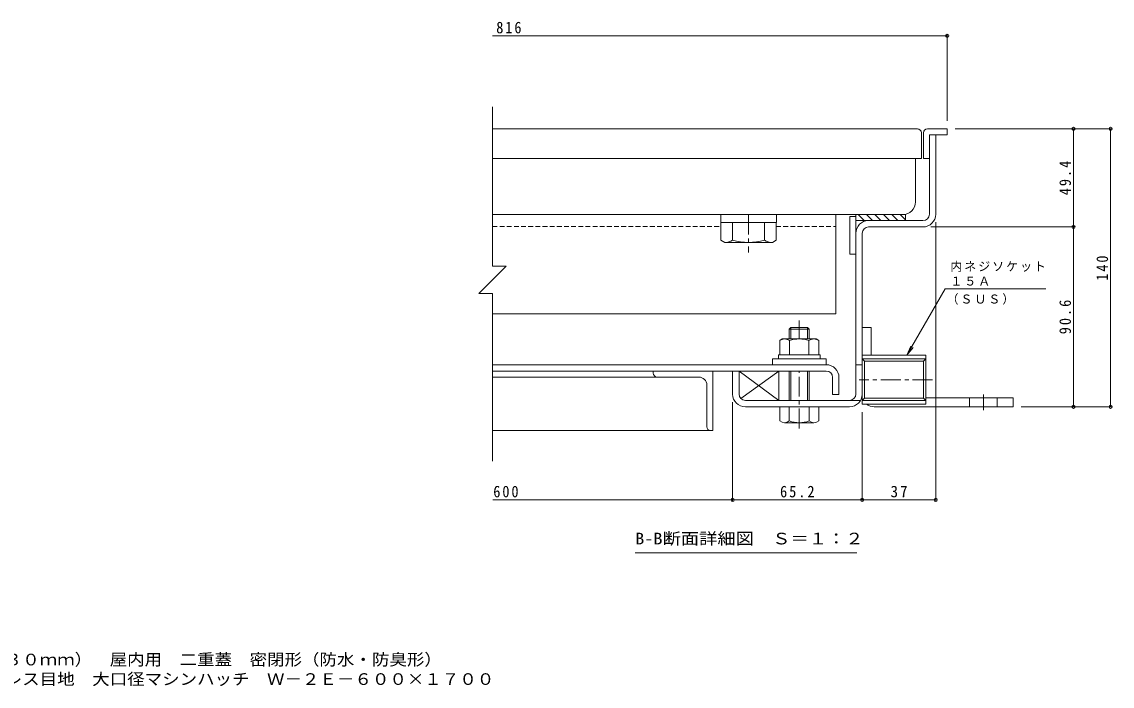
# Model space of a CAD drawing. Units: millimetres on the paper, enlarged 10 times, with parts at other scales. Extents: x -2670 to 2752, y -1962 to 1759.
# Drawn here: x -61 to 2683, y -1962 to -289 of the extents above; entities that cross this region are included whole.
import ezdxf
from ezdxf.enums import TextEntityAlignment as Align

# ---------------------------------------------------------------- set-up
doc = ezdxf.new("R2010")
doc.units = ezdxf.units.MM
doc.header["$LTSCALE"] = 10
doc.header["$PDMODE"] = 32
doc.header["$PDSIZE"] = 8
doc.linetypes.add('CHAIN1', pattern=[8, 5, -1, 1, -1])
doc.linetypes.add('DASHED1', pattern=[1.8, 1.2, -0.6])
for name, color, linetype, lineweight in [('D-0', 7, 'Continuous', 9), ('D-1', 2, 'Continuous', 9), ('D-2', 3, 'Continuous', 9), ('D-3', 4, 'Continuous', 9), ('D-5', 7, 'Continuous', 9), ('D-6', 6, 'Continuous', 9), ('D-7', 5, 'Continuous', 5), ('D-9', 134, 'Continuous', 5), ('D-A', 3, 'Continuous', 9), ('D-B', 6, 'Continuous', 9), ('D-C', 134, 'Continuous', 5), ('D-E', 3, 'Continuous', 9), ('D-F', 7, 'Continuous', 9), ('F-5_F-5ﾚｲﾔ', 7, 'Continuous', 9)]:
    doc.layers.add(name, color=color, linetype=linetype, lineweight=lineweight)
doc.styles.add('ＭＳ ゴシック', font='')
doc.styles.get('ＭＳ ゴシック').set_extended_font_data('MS Gothic')

msp = doc.modelspace()

# ---------------------------------------------------------------- linework, layer by layer
at = {"layer": 'D-0'}
for p, q in [((1123.67, -502.93), (1123.67, -904.29)), ((1158.08, -904.29), (1089.27, -973.1)), ((1123.67, -904.29), (1158.08, -904.29)), ((1123.67, -973.1), (1089.27, -973.1)), ((1123.67, -973.1), (1123.67, -1395.23))]:
    msp.add_line(p, q, dxfattribs=at)
at = {"layer": 'D-1'}
for p, q in [((2222.93, -573.69), (2238.93, -573.69)), ((2222.93, -773.69), (2222.93, -573.69)), ((2238.93, -773.69), (2238.93, -573.69)), ((2206.93, -789.69), (2069.93, -789.69)), ((2037.93, -1226.7), (2037.93, -821.69)), ((2053.93, -821.69), (2053.93, -1226.7)), ((2069.93, -805.69), (2206.93, -805.69)), ((2213.93, -1128.81), (2053.93, -1128.81)), ((2053.93, -1128.81), (2053.93, -1251.81)), ((2208.12, -1143.73), (2059.74, -1143.73)), ((2059.74, -1236.89), (2059.74, -1143.73)), ((2213.93, -1137.92), (2208.12, -1143.73)), ((2208.12, -1143.73), (2208.12, -1236.89)), ((2213.93, -1128.81), (2213.93, -1251.81)), ((1743.93, -1226.7), (1743.93, -1168.7)), ((2053.93, -1152.7), (2037.93, -1152.7)), ((2049.64, -1242.7), (1759.93, -1242.7)), ((1759.93, -1258.7), (1870.43, -1258.7)), ((1920.43, -1258.7), (2021.93, -1258.7)), ((2053.93, -1242.7), (2059.74, -1236.89)), ((2213.93, -1242.7), (2053.93, -1242.7)), ((2213.93, -1251.81), (2053.93, -1251.81)), ((2208.12, -1236.89), (2059.74, -1236.89)), ((2213.93, -1242.7), (2208.12, -1236.89))]:
    msp.add_line(p, q, dxfattribs=at)
at = {"layer": 'D-1', "color": 7, "linetype": 'CHAIN1'}
msp.add_line((2230.94, -1190.31), (2046.57, -1190.31), dxfattribs=at)
at = {"layer": 'D-1'}
for points in [[(2213.93, -1137.92), (2053.93, -1137.92), (2059.74, -1143.73)], [(1727.93, -1226.7), (1727.93, -1168.7), (1743.93, -1168.7)]]:
    msp.add_lwpolyline(points, dxfattribs=at)
for centre, radius, start, end in [((2069.93, -821.69), 32, 90, 180), ((2206.93, -773.69), 16, 270, 0), ((2206.93, -773.69), 32, 270, 0), ((2069.93, -821.69), 16, 90, 180), ((1759.93, -1226.7), 32, 180, 270), ((1759.93, -1226.7), 16, 180, 270), ((2021.93, -1226.7), 32, 270, 0), ((2021.93, -1226.7), 16, 270, 0)]:
    msp.add_arc(centre, radius, start, end, dxfattribs=at)
at = {"layer": 'D-2'}
for p, q in [((2187.93, -742.69), (2187.93, -633.69)), ((1123.67, -774.69), (2155.93, -774.69))]:
    msp.add_line(p, q, dxfattribs=at)
msp.add_arc((2155.93, -742.69), 32, 270, 0, dxfattribs=at)
at = {"layer": 'D-3'}
for p, q in [((2192.93, -558.69), (1123.67, -558.69)), ((2202.93, -568.69), (2202.93, -633.69)), ((2207.93, -568.69), (2207.93, -633.69)), ((2217.93, -558.69), (2267.93, -558.69)), ((2267.93, -573.69), (2222.93, -573.69)), ((2222.93, -573.69), (2222.93, -633.69)), ((2267.93, -558.69), (2267.93, -573.69)), ((1123.67, -633.69), (2202.93, -633.69)), ((2222.93, -633.69), (2207.93, -633.69))]:
    msp.add_line(p, q, dxfattribs=at)
for centre, start, end in [((2192.93, -568.69), 0, 90), ((2217.93, -568.69), 90, 180)]:
    msp.add_arc(centre, 10, start, end, dxfattribs=at)
at = {"layer": 'D-5'}
for p, q in [((2166.64, -1128.81), (2263.15, -961.65)), ((2263.15, -961.65), (2515.89, -961.65)), ((2166.64, -1128.81), (2176.21, -1105.71)), ((2166.64, -1128.81), (2181.86, -1108.98)), ((2040.1, -1626.38), (1482.6, -1626.38)), ((2040.1, -1626.38), (1482.6, -1626.38))]:
    msp.add_line(p, q, dxfattribs=at)
at = {"layer": 'D-6'}
for p, q in [((2022.93, -779.69), (2037.93, -779.69)), ((2022.93, -779.69), (2022.93, -874.69)), ((2037.93, -774.69), (2037.93, -874.69)), ((2162.93, -789.69), (2037.93, -789.69)), ((2058.62, -789.69), (2043.62, -774.69)), ((2079.84, -789.69), (2064.84, -774.69)), ((2101.05, -789.69), (2086.05, -774.69)), ((2122.26, -789.69), (2107.26, -774.69)), ((2143.48, -789.69), (2128.48, -774.69)), ((2162.93, -787.93), (2149.69, -774.69)), ((2022.93, -874.69), (2037.93, -874.69)), ((1743.93, -1168.7), (1743.93, -1226.7)), ((1748.45, -1237.84), (1843.93, -1168.7))]:
    msp.add_line(p, q, dxfattribs=at)
for points in [[(2162.93, -789.69), (2162.93, -774.69), (2037.93, -774.69)], [(1759.93, -1242.7), (1843.93, -1242.7), (1843.93, -1168.7), (1743.93, -1168.7), (1843.93, -1242.7)]]:
    msp.add_lwpolyline(points, dxfattribs=at)
at = {"layer": 'D-7', "linetype": 'CHAIN1'}
for p, q in [((1895.43, -1086.2), (1895.43, -1041.03)), ((1895.43, -1313.08), (1895.43, -1168.7))]:
    msp.add_line(p, q, dxfattribs=at)
at = {"layer": 'D-7'}
for p, q in [((1874.49, -1058.7), (1870.43, -1062.76)), ((1920.43, -1062.76), (1870.43, -1062.76)), ((1870.43, -1086.2), (1870.43, -1062.76)), ((1916.37, -1058.7), (1874.49, -1058.7)), ((1874.49, -1086.2), (1874.49, -1058.7)), ((1916.37, -1058.7), (1920.43, -1062.76)), ((1916.37, -1086.2), (1916.37, -1058.7)), ((1920.43, -1062.76), (1920.43, -1086.2)), ((1920.43, -1062.76), (1920.43, -1086.2)), ((1870.43, -1242.7), (1870.43, -1168.7)), ((1874.49, -1242.7), (1874.49, -1168.7)), ((1916.37, -1242.7), (1916.37, -1168.7)), ((1920.43, -1168.7), (1920.43, -1242.7)), ((1944.43, -1258.7), (1846.43, -1258.7)), ((1846.43, -1294.22), (1846.43, -1258.7)), ((1870.43, -1294.22), (1870.43, -1258.7)), ((1920.43, -1258.7), (1920.43, -1294.22)), ((1944.43, -1294.22), (1944.43, -1258.7)), ((1932.43, -1298.7), (1858.43, -1298.7))]:
    msp.add_line(p, q, dxfattribs=at)
at = {"layer": 'D-7', "color": 2, "lineweight": 9}
for p, q in [((1846.36, -1091.49), (1852.93, -1087.7)), ((1846.36, -1091.49), (1846.36, -1127.7)), ((1937.93, -1087.7), (1852.93, -1087.7)), ((1870.9, -1091.49), (1870.9, -1127.7)), ((1919.97, -1091.49), (1919.97, -1127.7))]:
    msp.add_line(p, q, dxfattribs=at)
at = {"layer": 'D-7', "color": 134}
for p, q in [((1827.93, -1137.7), (1827.93, -1152.7)), ((1827.93, -1137.7), (1962.93, -1137.7)), ((1962.93, -1137.7), (1962.93, -1152.7)), ((1827.93, -1152.7), (1962.93, -1152.7))]:
    msp.add_line(p, q, dxfattribs=at)
at = {"layer": 'D-7', "color": 6, "lineweight": 9}
for p, q in [((1842.93, -1127.7), (1842.93, -1137.7)), ((1842.93, -1137.7), (1947.93, -1137.7))]:
    msp.add_line(p, q, dxfattribs=at)
at = {"layer": 'D-7', "color": 2, "lineweight": 9}
msp.add_lwpolyline([(1937.93, -1087.7), (1944.51, -1091.49), (1944.51, -1127.7), (1846.36, -1127.7)], dxfattribs=at)
at = {"layer": 'D-7', "color": 6, "lineweight": 9}
msp.add_lwpolyline([(1842.93, -1127.7), (1947.93, -1127.7), (1947.93, -1137.7)], dxfattribs=at)
at = {"layer": 'D-7', "color": 2, "lineweight": 9}
for centre, radius, start, end in [((1860.84, -1116.58), 28.97, 94.38438, 120), ((1857.86, -1111.89), 24.21, 57.42749, 88.18784), ((1895.43, -1168.9), 81.2, 72.41188, 107.5881), ((1933, -1111.89), 24.21, 91.81215, 122.57249), ((1930.02, -1116.58), 28.97, 59.99998, 85.6156)]:
    msp.add_arc(centre, radius, start, end, dxfattribs=at)
at = {"layer": 'D-7'}
for centre, radius, start, end in [((1858.43, -1280.37), 18.33, 229.1022, 310.89809), ((1895.43, -1226.62), 72.08, 249.70546, 290.29454), ((1932.43, -1280.37), 18.33, 229.10191, 310.8978)]:
    msp.add_arc(centre, radius, start, end, dxfattribs=at)
at = {"layer": 'D-9'}
for p, q in [((1987.93, -1024.69), (1987.93, -774.69)), ((1123.67, -1024.69), (1987.93, -1024.69))]:
    msp.add_line(p, q, dxfattribs=at)
at = {"layer": 'D-9', "linetype": 'DASHED1'}
for p, q in [((1123.67, -804.69), (1698.43, -804.69)), ((1837.43, -804.69), (1987.93, -804.69))]:
    msp.add_line(p, q, dxfattribs=at)
at = {"layer": 'D-A'}
for p, q in [((1963.43, -1152.7), (1124.38, -1152.7)), ((1124.38, -1168.7), (1963.43, -1168.7)), ((1979.43, -1184.7), (1979.43, -1227.7)), ((1995.43, -1184.7), (1995.43, -1227.7)), ((1979.43, -1227.7), (1995.43, -1227.7))]:
    msp.add_line(p, q, dxfattribs=at)
for radius in [32, 16]:
    msp.add_arc((1963.43, -1184.7), radius, 0, 90, dxfattribs=at)
at = {"layer": 'D-B'}
for p, q in [((1527.93, -1168.7), (1124.38, -1168.7)), ((1527.93, -1168.7), (1677.93, -1168.7)), ((1527.93, -1173.7), (1527.93, -1168.7)), ((1677.93, -1168.7), (1677.93, -1318.7)), ((1537.93, -1183.7), (1124.38, -1183.7)), ((1537.93, -1183.7), (1642.93, -1183.7)), ((1662.93, -1308.7), (1662.93, -1203.7)), ((1672.93, -1318.7), (1123.67, -1318.7)), ((1672.93, -1318.7), (1677.93, -1318.7))]:
    msp.add_line(p, q, dxfattribs=at)
for centre, radius, start, end in [((1537.93, -1173.7), 10, 180, 270), ((1642.93, -1203.7), 20, 0, 90), ((1672.93, -1308.7), 10, 180, 270)]:
    msp.add_arc(centre, radius, start, end, dxfattribs=at)
at = {"layer": 'D-C'}
for p, q in [((1697.93, -774.69), (1837.93, -774.69)), ((1698.43, -794.69), (1698.43, -839.06)), ((1727.93, -839.21), (1727.93, -794.69)), ((1807.93, -839.21), (1807.93, -794.69)), ((1837.43, -794.69), (1837.43, -839.21)), ((1837.93, -774.69), (1837.93, -794.69)), ((1707.98, -844.57), (1698.43, -839.06)), ((1827.93, -844.69), (1708.18, -844.69)), ((1827.93, -844.69), (1837.43, -839.21))]:
    msp.add_line(p, q, dxfattribs=at)
at = {"layer": 'D-C', "color": 2, "linetype": 'CHAIN1', "lineweight": 9}
msp.add_line((1767.93, -774.69), (1767.93, -870.32), dxfattribs=at)
at = {"layer": 'D-C'}
msp.add_lwpolyline([(1697.93, -774.69), (1697.93, -794.69), (1837.93, -794.69)], dxfattribs=at)
for centre, radius, start, end in [((1709.22, -810.18), 34.53, 267.86055, 302.81094), ((1767.93, -696.09), 148.6, 254.38446, 285.61554), ((1826.64, -810.18), 34.53, 237.18906, 272.13945)]:
    msp.add_arc(centre, radius, start, end, dxfattribs=at)
at = {"layer": 'D-E'}
for p, q in [((2053.93, -1058.69), (2053.93, -1226.7)), ((2053.93, -1058.69), (2076.43, -1058.69)), ((2076.43, -1128.81), (2076.43, -1058.69)), ((2433.93, -1258.7), (2083.93, -1258.7)), ((2213.93, -1236.2), (2433.93, -1236.2)), ((2323.93, -1258.7), (2323.93, -1236.2)), ((2393.93, -1258.7), (2393.93, -1236.2)), ((2433.93, -1236.2), (2433.93, -1258.7))]:
    msp.add_line(p, q, dxfattribs=at)
at = {"layer": 'D-E', "linetype": 'CHAIN1'}
msp.add_line((2358.93, -1267.43), (2358.93, -1227.98), dxfattribs=at)
at = {"layer": 'D-E'}
msp.add_arc((2083.93, -1228.7), 30, 230.3984, 270, dxfattribs=at)
at = {"layer": 'D-F'}
for p, q in [((2267.93, -324.59), (1123.67, -324.59)), ((2267.93, -321.59), (2267.93, -538.69)), ((2682.11, -558.69), (2287.93, -558.69)), ((2585.77, -558.69), (2585.77, -805.69)), ((2679.11, -558.69), (2679.11, -1258.7)), ((2238.93, -1496.04), (2238.93, -793.69)), ((2588.77, -805.69), (2226.93, -805.69)), ((2585.77, -805.69), (2585.77, -1258.7)), ((1727.93, -1496.04), (1727.93, -1246.7)), ((2682.11, -1258.7), (2453.93, -1258.7)), ((2053.93, -1496.04), (2053.93, -1271.81)), ((1727.93, -1493.04), (1124.38, -1493.04)), ((2053.93, -1493.04), (1727.93, -1493.04)), ((2238.93, -1493.04), (2053.93, -1493.04))]:
    msp.add_line(p, q, dxfattribs=at)
for p in [(2267.93, -324.59), (2585.77, -558.69), (2679.11, -558.69), (2585.77, -805.69), (2585.77, -1258.7), (2679.11, -1258.7), (1727.93, -1493.04), (2053.93, -1493.04), (2238.93, -1493.04)]:
    msp.add_point(p, dxfattribs=at)

# ---------------------------------------------------------------- texts
at = {"layer": 'D-5', "color": 2, "style": 'ＭＳ ゴシック', "width": 1.15}
msp.add_text('B-B断面詳細図\u3000Ｓ＝１：２', height=29.33, dxfattribs=at).set_placement((1482.6, -1613.88), align=Align.BOTTOM_LEFT)
msp.add_text('B-B断面詳細図\u3000Ｓ＝１：２', height=29.33, dxfattribs=at).set_placement((1482.6, -1613.88), align=Align.BOTTOM_LEFT)
at = {"layer": 'D-5', "char_height": 21.99, "attachment_point": 7, "style": 'ＭＳ ゴシック'}
for s, insert in [('\\T1.17;内ネジソケット', (2275.89, -918.81)), ('\\T1.17;１５Ａ', (2275.89, -953.65)), ('\\T1.17;（ＳＵＳ）', (2266.23, -1001.5))]:
    msp.add_mtext(s, dxfattribs=dict(at, insert=insert))
at = {"layer": 'D-F', "color": 2, "char_height": 29.33, "attachment_point": 7, "style": 'ＭＳ ゴシック'}
for s, insert in [('\\T1.27;\\W0.9;816', (1132.93, -318.59)), ('\\T1.27;\\W0.9;600', (1125.51, -1487.04)), ('\\T1.28;\\W0.9;65.2', (1847.18, -1487.04)), ('\\T1.27;\\W0.95;37', (2125.18, -1487.04))]:
    msp.add_mtext(s, dxfattribs=dict(at, insert=insert))
at = {"layer": 'D-F', "color": 2, "char_height": 29.33, "attachment_point": 7, "rotation": 90, "style": 'ＭＳ ゴシック'}
for s, insert in [('\\T1.28;\\W0.9;49.4', (2579.77, -725.94)), ('\\T1.27;\\W0.9;140', (2673.11, -941.19)), ('\\T1.28;\\W0.9;90.6', (2579.77, -1075.94))]:
    msp.add_mtext(s, dxfattribs=dict(at, insert=insert))
at = {"layer": 'F-5_F-5ﾚｲﾔ', "color": 2, "style": 'ＭＳ ゴシック', "width": 1.1}
for s, p in [('充填用（充填深さ：３０ｍｍ）\u3000屋内用\u3000二重蓋\u3000密閉形（防水・防臭形）', (-500.11, -1918.5)), ('スチール製\u3000ステンレス目地\u3000大口径マシンハッチ\u3000Ｗ－２Ｅ－６００×１７００', (-500.11, -1967.71))]:
    msp.add_text(s, height=29.33, dxfattribs=at).set_placement(p, align=Align.BOTTOM_LEFT)

doc.saveas('drawing.dxf')
